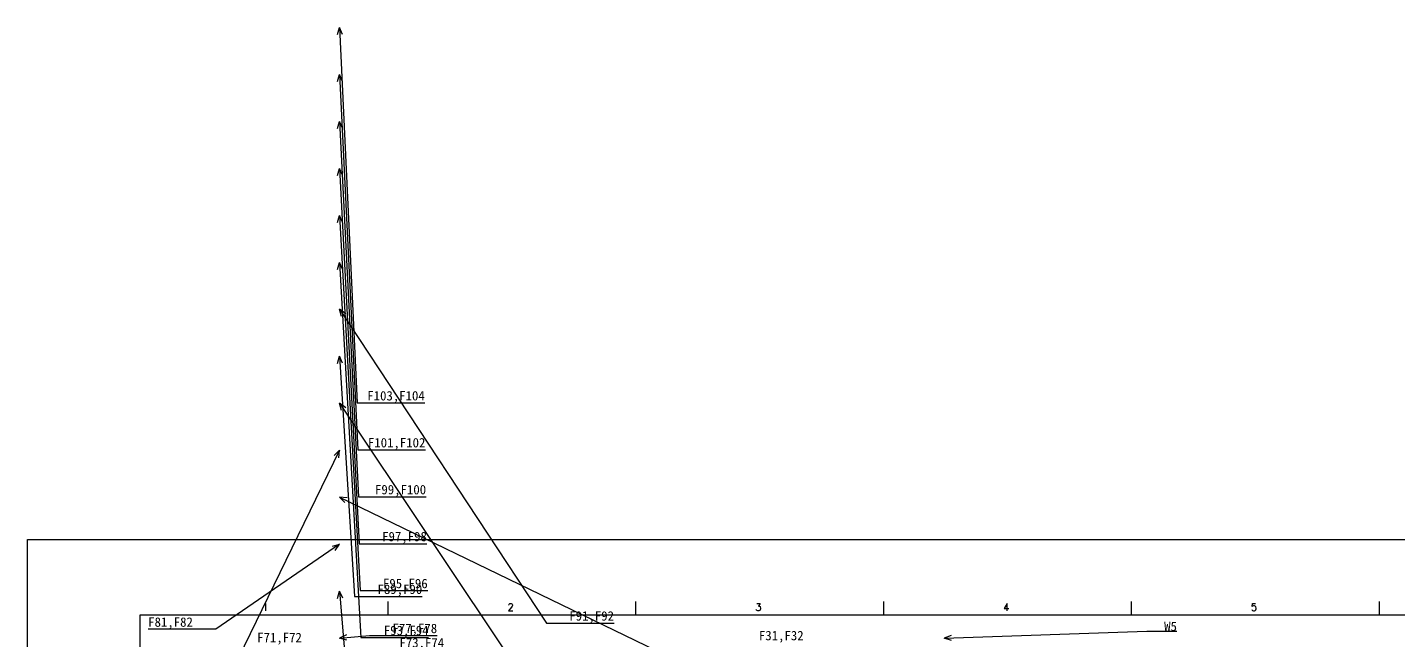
# Model space of a CAD drawing. Header units: millimetres. Extents: x -256 to 585, y -266 to 464.
# Drawn here: x -256.1 to 109, y 300.9 to 464 of the extents above; entities that cross this region are included whole.
import ezdxf

# ---------------------------------------------------------------- set-up
doc = ezdxf.new("R2010")
doc.units = ezdxf.units.MM
doc.layers.add('WELD_LABELS', color=5, linetype='Continuous')

# ---------------------------------------------------------------- blocks, each defined once
blk = doc.blocks.new('Unknown-252070812-55923')
at = {"color": 7, "linetype": 'Continuous'}
for p, q in [((-256.15, -266.25), (-256.15, 327.75)), ((-256.15, 327.75), (584.85, 327.75)), ((-193.12, 310.38), (-192.95, 310.48)), ((-192.95, 310.48), (-192.71, 310.76)), ((-192.71, 310.76), (-192.71, 308.75)), ((-160.11, 307.74), (-160.11, 311.24)), ((-127.97, 310.38), (-127.89, 310.57)), ((-127.97, 310.28), (-127.97, 310.38)), ((-127.89, 310.57), (-127.81, 310.67)), ((-127.81, 310.67), (-127.65, 310.76)), ((-127.65, 310.76), (-127.32, 310.76)), ((-127.32, 310.76), (-127.16, 310.67)), ((-127.16, 310.67), (-127.08, 310.57)), ((-127.08, 310.57), (-127, 310.38)), ((-127, 310.38), (-127, 310.19)), ((-94.12, 307.74), (-94.12, 311.24)), ((-61.87, 310.76), (-60.98, 310.76)), ((-60.98, 310.76), (-61.47, 310)), ((-28.12, 307.74), (-28.12, 311.24)), ((4.77, 310.76), (3.96, 309.42)), ((4.77, 308.75), (4.77, 310.76)), ((37.87, 307.74), (37.87, 311.24)), ((70.03, 309.9), (70.11, 310.76)), ((70.11, 310.76), (70.92, 310.76)), ((103.87, 307.74), (103.87, 311.24)), ((-226.11, -246.9), (-226.11, 307.74)), ((-226.11, 307.74), (564.83, 307.74)), ((-127.24, 309.71), (-128.05, 308.75)), ((-128.05, 308.75), (-126.91, 308.75)), ((-127.08, 310), (-127.24, 309.71)), ((-127, 310.19), (-127.08, 310)), ((-61.96, 308.94), (-62.04, 309.14)), ((-61.87, 308.85), (-61.96, 308.94)), ((-61.63, 308.75), (-61.87, 308.85)), ((-61.39, 308.75), (-61.63, 308.75)), ((-61.47, 310), (-61.22, 310)), ((-61.14, 308.85), (-61.39, 308.75)), ((-61.22, 310), (-61.06, 309.9)), ((-60.98, 309.04), (-61.14, 308.85)), ((-61.06, 309.9), (-60.98, 309.81)), ((-60.98, 309.81), (-60.9, 309.52)), ((-60.9, 309.33), (-60.98, 309.04)), ((-60.9, 309.52), (-60.9, 309.33)), ((3.96, 309.42), (5.18, 309.42)), ((69.95, 309.14), (70.03, 308.94)), ((70.11, 310), (70.03, 309.9)), ((70.03, 308.94), (70.11, 308.85)), ((70.35, 310.09), (70.11, 310)), ((70.11, 308.85), (70.35, 308.75)), ((70.6, 310.09), (70.35, 310.09)), ((70.35, 308.75), (70.6, 308.75)), ((70.84, 310), (70.6, 310.09)), ((70.6, 308.75), (70.84, 308.85)), ((71, 309.81), (70.84, 310)), ((70.84, 308.85), (71, 309.04)), ((71.09, 309.52), (71, 309.81)), ((71, 309.04), (71.09, 309.33)), ((71.09, 309.33), (71.09, 309.52))]:
    blk.add_line(p, q, dxfattribs=at)

msp = doc.modelspace()

# ---------------------------------------------------------------- linework, layer by layer
at = {"layer": 'WELD_LABELS', "color": 5}
for p, q in [((-173.6, 462.09), (-173, 464)), ((-172.23, 462.16), (-173, 464)), ((-173, 464), (-168.34, 364.11)), ((-173.59, 449.59), (-173, 451.5)), ((-172.22, 449.66), (-173, 451.5)), ((-173, 451.5), (-168.17, 351.62)), ((-173.59, 437.09), (-173, 439)), ((-172.22, 437.16), (-173, 439)), ((-173, 439), (-167.98, 339.13)), ((-173.59, 424.59), (-173, 426.5)), ((-172.22, 424.66), (-173, 426.5)), ((-173, 426.5), (-167.78, 326.64)), ((-173.58, 412.09), (-173, 414)), ((-172.21, 412.16), (-173, 414)), ((-173, 414), (-167.56, 314.15)), ((-173.58, 399.59), (-173, 401.5)), ((-172.21, 399.66), (-173, 401.5)), ((-173, 401.5), (-167.32, 301.66)), ((-171.39, 387.81), (-173, 389)), ((-172.54, 387.05), (-173, 389)), ((-173, 389), (-117.94, 305.52)), ((-173.57, 374.58), (-173, 376.5)), ((-172.2, 374.67), (-173, 376.5)), ((-173, 376.5), (-169.01, 312.62)), ((-171.39, 362.82), (-173, 364)), ((-172.53, 362.06), (-173, 364)), ((-173, 364), (-117.44, 280.86)), ((-168.34, 364.11), (-150.34, 364.11)), ((-173, 351.5), (-206.37, 283.22)), ((-174.44, 350.11), (-173, 351.5)), ((-173.21, 349.51), (-173, 351.5)), ((-168.17, 351.62), (-150.17, 351.62)), ((-171.01, 338.8), (-173, 339)), ((-171.61, 337.56), (-173, 339)), ((-173, 339), (-82.99, 295.44)), ((-167.98, 339.13), (-149.98, 339.13)), ((-173, 326.5), (-205.99, 303.89)), ((-174.94, 326), (-173, 326.5)), ((-174.16, 324.87), (-173, 326.5)), ((-167.78, 326.64), (-149.78, 326.64)), ((-167.56, 314.15), (-149.56, 314.15)), ((-173.53, 312.07), (-173, 314)), ((-172.16, 312.18), (-173, 314)), ((-173, 314), (-170.7, 286.09)), ((-169.01, 312.62), (-151.01, 312.62)), ((-205.99, 303.89), (-223.99, 303.89)), ((-117.94, 305.52), (-99.94, 305.52)), ((-12, 301.5), (41.97, 303.36)), ((41.97, 303.36), (49.97, 303.36)), ((-171.19, 302.35), (-173, 301.5)), ((-173, 301.5), (-165.03, 302.2)), ((-171.07, 300.98), (-173, 301.5)), ((-167.32, 301.66), (-149.32, 301.66)), ((-165.03, 302.2), (-147.03, 302.2)), ((-10.15, 302.25), (-12, 301.5)), ((-10.1, 300.88), (-12, 301.5))]:
    msp.add_line(p, q, dxfattribs=at)

# ---------------------------------------------------------------- block references
msp.add_blockref('Unknown-252070812-55923', (0, 0))

# ---------------------------------------------------------------- texts
at = {"layer": 'WELD_LABELS', "color": 5, "char_height": 2.5}
for s, insert, attachment_point in [('F103,F104', (-150.34, 364.11), 9), ('F101,F102', (-150.17, 351.62), 9), ('F99,F100', (-149.98, 339.13), 9), ('F97,F98', (-149.78, 326.64), 9), ('F89,F90', (-151.01, 312.62), 9), ('F95,F96', (-149.56, 314.15), 9), ('F81,F82', (-223.99, 303.89), 7), ('F91,F92', (-99.94, 305.52), 9), ('F93,F94', (-149.32, 301.66), 9), ('F77,F78', (-147.03, 302.2), 9), ('F31,F32', (-61.35, 300.3), 7), ('W5', (49.97, 303.36), 9), ('F71,F72', (-194.96, 299.78), 7), ('F73,F74', (-145.17, 298.39), 9)]:
    msp.add_mtext(s, dxfattribs=dict(at, insert=insert, attachment_point=attachment_point))

doc.saveas('drawing.dxf')
